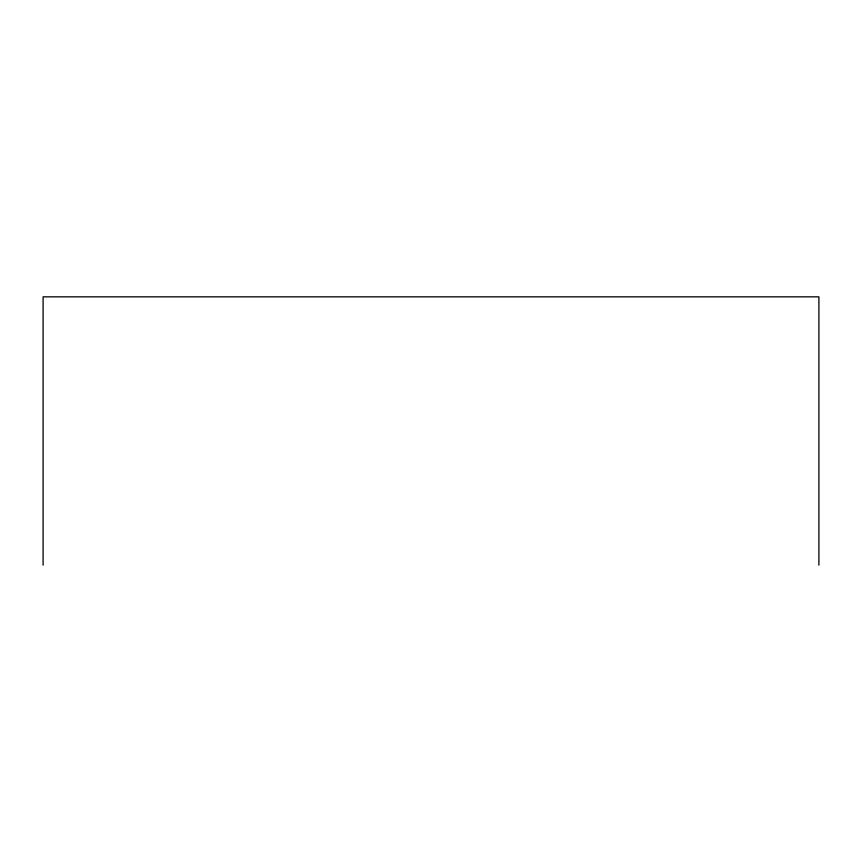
<?xml version="1.0" encoding="UTF-8"?>
<svg xmlns="http://www.w3.org/2000/svg" width="862" height="862" viewBox="0 0 862 862"><rect width="100%" height="100%" fill="white"/><g stroke="black" fill="none" stroke-linecap="round" stroke-linejoin="round"><path stroke-width="1.29" d="M818.9 565.16L818.9 296.84L43.1 296.84L43.1 565.16"/></g></svg>
